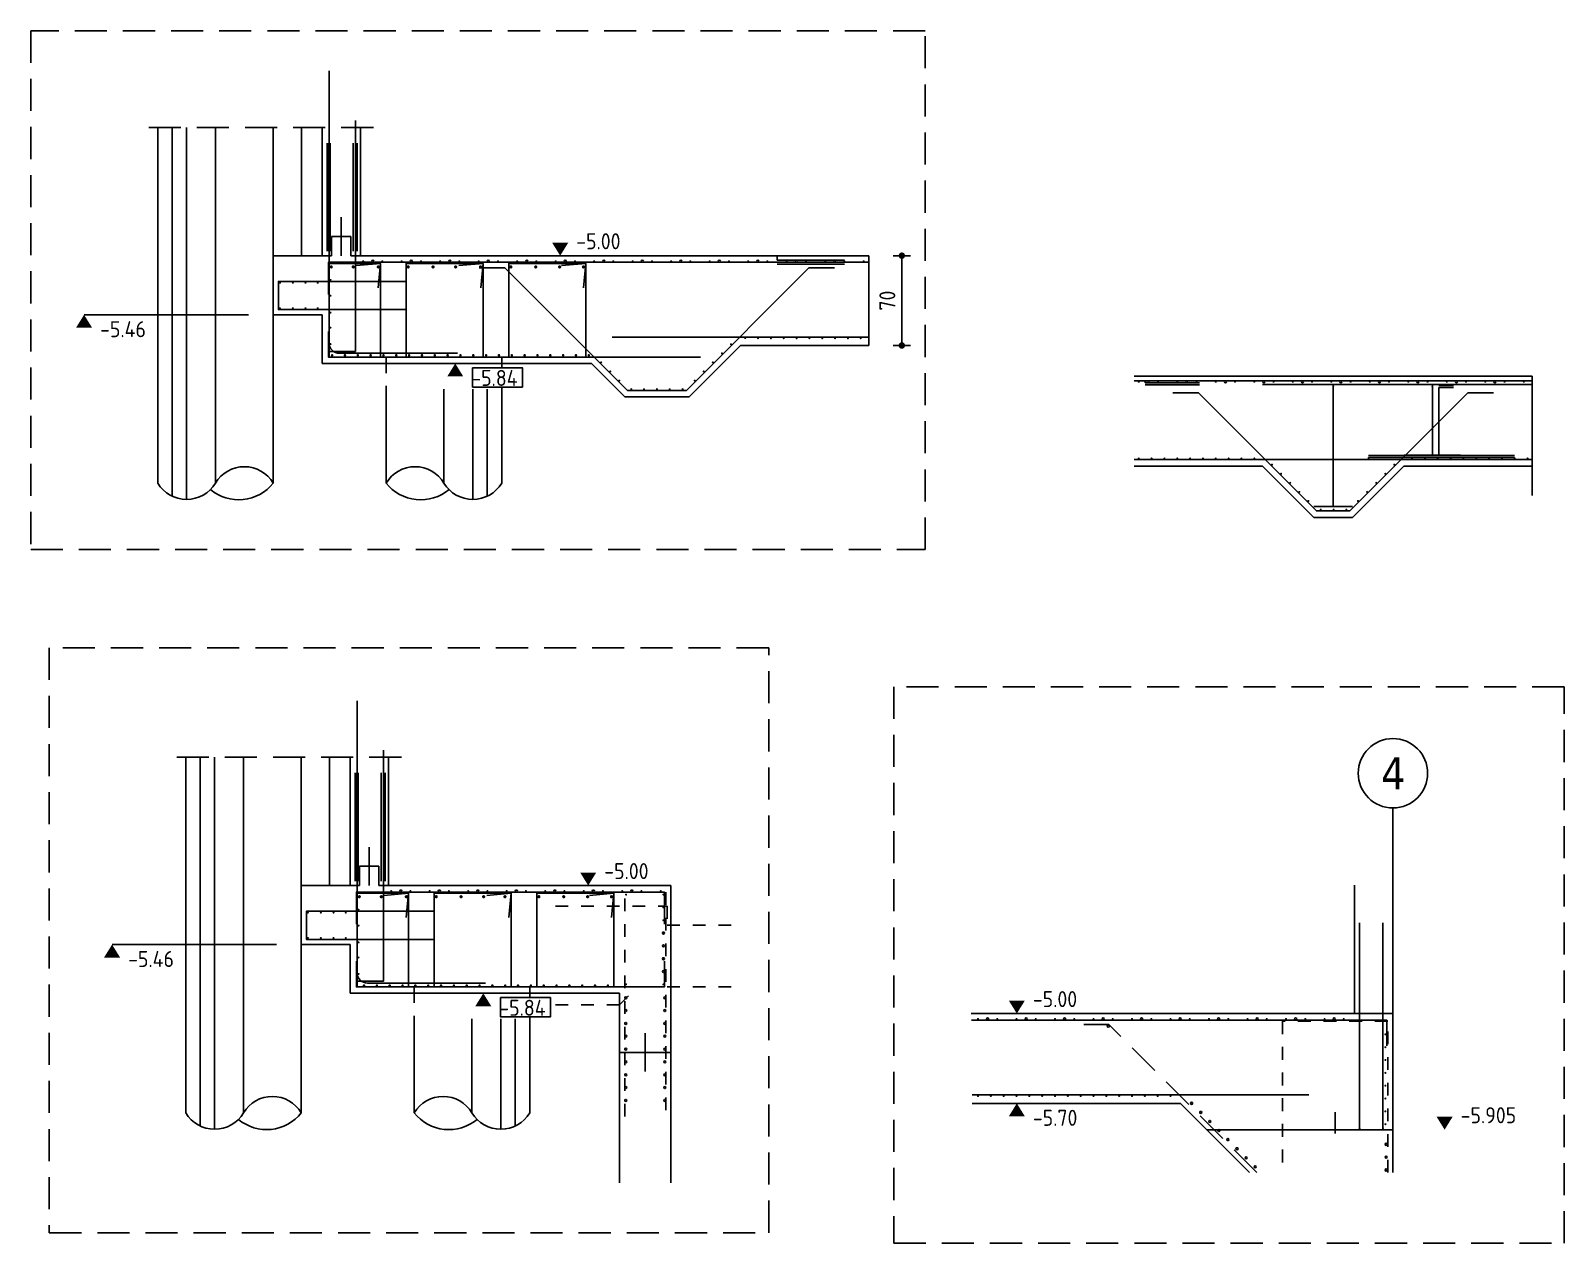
# Model space of a CAD drawing. Extents: x -101 to 101, y -52 to 90.
# Drawn here: x 37.75 to 49.7, y -10.76 to -1.31 of the extents above; entities that cross this region are included whole.
import ezdxf

# ---------------------------------------------------------------- set-up
doc = ezdxf.new("R2010")
doc.units = 0
doc.header["$LTSCALE"] = 0.5
for name, pattern in [('AUSGEZOGEN', [1000.01, 1000, 0.01]), ('DASHED', [0.75, 0.5, -0.25]), ('DOT', [0.175, 0.05, -0.125]), ('HIDDEN', [0.375, 0.25, -0.125]), ('HIDDEN2', [0.187, 0.125, -0.062]), ('STRICHLINIE', [0.75, 0.5, -0.25]), ('VERDECKTX2', [0.75, 0.5, -0.25])]:
    doc.linetypes.add(name, pattern=pattern)
for name, color, linetype in [('ACHSEN', 7, 'Continuous'), ('AFB', 7, 'Continuous'), ('AFU', 7, 'Continuous'), ('BETON', 7, 'Continuous'), ('DETAIL', 7, 'Continuous'), ('DRUEBER', 7, 'Continuous'), ('HILFE', 7, 'Continuous'), ('koten', 7, 'Continuous'), ('MASSE', 7, 'Continuous'), ('RND', 7, 'Continuous'), ('SFP_Achsen', 7, 'Continuous'), ('SFP_Hilfe', 7, 'Continuous'), ('Verbau', 7, 'Continuous')]:
    doc.layers.add(name, color=color, linetype=linetype)
doc.layers.add('NOPLOT', color=7, linetype='Continuous', plot=False)
doc.styles.add('helv', font='tahoma.ttf')
doc.styles.add('txt', font='isocp.shx')
doc.linetypes.add('AFU_50K', pattern='A,0.15,["/",Standard,S=0.2,R=0,X=-0.01,Y=-0.1],0.07,["/",Standard,S=0.2,R=0,X=-0.01,Y=-0.1],0.15', length=0.37)
doc.linetypes.add('AFU_50M', pattern='A,0.45,["/",Standard,S=0.2,R=0,X=-0.01,Y=-0.1],0.07,["/",Standard,S=0.2,R=0,X=-0.01,Y=-0.1],0.45', length=0.97)
doc.dimstyles.new('DOT_I', dxfattribs={"dimscale": 0.5, "dimtxt": 0.25, "dimasz": 0.25, "dimexe": 0.1, "dimexo": 0.3, "dimgap": 0.1, "dimtad": 1, "dimdec": 3, "dimzin": 3, "dimtxsty": 'txt', "dimblk": 'DOT', "dimblk1": 'DOT', "dimblk2": 'DOT', "dimsah": 1, "dimcen": 0.1, "dimse1": 1, "dimse2": 1, "dimazin": 0, "dimtfac": 1, "dimtdec": 4, "dimtix": 1, "dimtmove": 2, "dimatfit": 3, "dimfxl": 0, "dimtvp": 1, "dimtolj": 1, "dimtzin": 0, "dimarcsym": 0})

# ---------------------------------------------------------------- blocks, each defined once
blk = doc.blocks.new('okrd_u')
at = {"layer": 'koten', "color": 7, "linetype": 'Continuous'}
blk.add_solid([(-0.125, -0.202), (0.125, -0.202), (0, 0)], dxfattribs=at)
at = {"layer": 'koten', "style": 'txt'}
blk.add_attdef('OKRD', (0.25, -0.35), '', height=0.25, dxfattribs=at)
blk = doc.blocks.new('okrd_o')
at = {"layer": 'koten', "color": 7, "linetype": 'Continuous'}
blk.add_solid([(-0.125, 0.202), (0.125, 0.202), (0, 0)], dxfattribs=at)
at = {"layer": 'koten', "style": 'txt'}
blk.add_attdef('OKRD', (0.25, 0.1), '', height=0.25, dxfattribs=at)
blk = doc.blocks.new('DOT')
at = {"layer": 'MASSE', "color": 7, "linetype": 'Continuous'}
for p, q in [((0, 0), (-1, 0)), ((0, 0.54), (0, -0.54))]:
    blk.add_line(p, q, dxfattribs=at)
at = {"layer": 'MASSE', "color": 7, "linetype": 'Continuous', "const_width": 0.2}
blk.add_lwpolyline([(-0.1, 0, 1), (0.1, 0, 1)], format="xyb", close=True, dxfattribs=at)
blk = doc.blocks.new('*D109')
at = {"layer": 'Defpoints', "color": 0, "linetype": 'AUSGEZOGEN', "transparency": 16777216}
for p in [(44.535, -3.067), (44.535, -3.067), (44.535, -3.767)]:
    blk.add_point(p, dxfattribs=at)
at = {"layer": 'MASSE', "color": 0, "linetype": 'AUSGEZOGEN', "lineweight": -2, "transparency": 16777216}
blk.add_line((44.535, -3.642), (44.535, -3.192), dxfattribs=at)
at = {"layer": 'MASSE', "color": 0, "linetype": 'AUSGEZOGEN', "lineweight": -2, "transparency": 16777216, "xscale": 0.125, "yscale": 0.125, "zscale": 0.125}
for p, rotation in [((44.535, -3.067), 90), ((44.535, -3.767), 270)]:
    blk.add_blockref('DOT', p, dxfattribs=dict(at, rotation=rotation))
at = {"layer": 'MASSE', "color": 0, "linetype": 'AUSGEZOGEN', "transparency": 16777216, "insert": (44.422, -3.417), "char_height": 0.125, "attachment_point": 5, "rotation": 90, "style": 'txt'}
blk.add_mtext('\\A1;70', dxfattribs=at)

msp = doc.modelspace()

# ---------------------------------------------------------------- hatches: boundary and pattern name
at = {"layer": 'RND', "linetype": 'AUSGEZOGEN'}
h = msp.add_hatch(color=7, dxfattribs=at)
h.paths.add_polyline_path([(42.6772, -8.337, 0.4142136), (42.6692, -8.345), (42.6772, -8.345)])
h.paths.add_polyline_path([(42.6852, -8.345), (42.6772, -8.345), (42.6772, -8.353, 0.4142136)])
h = msp.add_hatch(color=7, dxfattribs=at)
h.paths.add_polyline_path([(42.6772, -8.437, 0.4142136), (42.6692, -8.445), (42.6772, -8.445)])
h.paths.add_polyline_path([(42.6852, -8.445), (42.6772, -8.445), (42.6772, -8.453, 0.4142136)])
h = msp.add_hatch(color=7, dxfattribs=at)
h.paths.add_polyline_path([(42.6772, -8.537, 0.4142136), (42.6692, -8.545), (42.6772, -8.545)])
h.paths.add_polyline_path([(42.6852, -8.545), (42.6772, -8.545), (42.6772, -8.553, 0.4142136)])
h = msp.add_hatch(color=7, dxfattribs=at)
h.paths.add_polyline_path([(42.6772, -8.637, 0.4142136), (42.6692, -8.645), (42.6772, -8.645)])
h.paths.add_polyline_path([(42.6852, -8.645), (42.6772, -8.645), (42.6772, -8.653, 0.4142136)])

# ---------------------------------------------------------------- linework, layer by layer
at = {"layer": 'ACHSEN', "color": 140, "linetype": 'AUSGEZOGEN'}
msp.add_line((48.3611, -7.3701), (48.3611, -10.2111), dxfattribs=at)
at = {"layer": 'AFB', "color": 1, "linetype": 'AUSGEZOGEN'}
for p, q in [((42.5355, -9.1246), (42.5355, -9.4246)), ((47.9111, -9.7401), (47.9111, -9.9071))]:
    msp.add_line(p, q, dxfattribs=at)
at = {"layer": 'AFU', "color": 1, "linetype": 'AUSGEZOGEN'}
for p, q in [((40.1672, -2.7673), (40.1672, -3.0673)), ((40.3855, -7.6746), (40.3855, -7.9746))]:
    msp.add_line(p, q, dxfattribs=at)
at = {"layer": 'AFU', "color": 8, "linetype": 'AUSGEZOGEN'}
for p, q in [((40.2422, -2.9173), (40.0922, -2.9173)), ((40.0922, -2.9173), (40.0922, -3.0673)), ((40.2422, -3.0673), (40.2422, -2.9173)), ((40.0172, -3.0673), (40.0922, -3.0673)), ((40.3172, -3.0673), (40.2422, -3.0673)), ((40.4605, -7.8246), (40.3105, -7.8246)), ((40.3105, -7.8246), (40.3105, -7.9746)), ((40.4605, -7.9746), (40.4605, -7.8246)), ((40.2355, -7.9746), (40.3105, -7.9746)), ((40.5355, -7.9746), (40.4605, -7.9746))]:
    msp.add_line(p, q, dxfattribs=at)
at = {"layer": 'AFU', "color": 8, "linetype": 'AFU_50K'}
msp.add_line((48.0611, -8.9721), (48.3611, -8.9721), dxfattribs=at)
at = {"layer": 'AFU', "color": 8, "linetype": 'AFU_50M'}
for p, q in [((42.3355, -9.2746), (42.7355, -9.2746)), ((48.3611, -9.8771), (46.9111, -9.8771))]:
    msp.add_line(p, q, dxfattribs=at)
at = {"layer": 'BETON', "color": 6, "linetype": 'AUSGEZOGEN'}
for p, q in [((40.0172, -2.0673), (40.0172, -3.0673)), ((40.3172, -2.0673), (40.3172, -3.0673)), ((40.0172, -3.0673), (39.6372, -3.0673)), ((39.6372, -3.5273), (39.6372, -3.0673)), ((44.2772, -3.0673), (40.3172, -3.0673)), ((39.6372, -3.5273), (40.0172, -3.5273)), ((40.0172, -3.9073), (40.0172, -3.5273)), ((42.8772, -4.1673), (43.2772, -3.7673)), ((44.2772, -3.7673), (43.2772, -3.7673)), ((42.1172, -3.9073), (40.0172, -3.9073)), ((42.3772, -4.1673), (42.1172, -3.9073)), ((46.346, -4.006), (49.446, -4.006)), ((42.8772, -4.1673), (42.3772, -4.1673)), ((46.346, -4.706), (47.346, -4.706)), ((47.746, -5.106), (47.346, -4.706)), ((48.046, -5.106), (48.446, -4.706)), ((48.446, -4.706), (49.446, -4.706)), ((48.046, -5.106), (47.746, -5.106)), ((40.2355, -6.9746), (40.2355, -7.9746)), ((40.5355, -6.9746), (40.5355, -7.9746)), ((40.2355, -7.9746), (39.8555, -7.9746)), ((39.8555, -8.4346), (39.8555, -7.9746)), ((42.7355, -7.9746), (40.5355, -7.9746)), ((42.7355, -7.9746), (42.7355, -10.2913)), ((48.0611, -7.9721), (48.0611, -8.9721)), ((48.3611, -7.9721), (48.3611, -10.2111)), ((39.8555, -8.4346), (40.2355, -8.4346)), ((40.2355, -8.8146), (40.2355, -8.4346)), ((42.3355, -8.8146), (40.2355, -8.8146)), ((42.3355, -8.8146), (42.3355, -10.2913)), ((48.0611, -8.9721), (45.0761, -8.9721)), ((46.7061, -9.6721), (45.0828, -9.6721)), ((47.2451, -10.2111), (46.7061, -9.6721))]:
    msp.add_line(p, q, dxfattribs=at)
at = {"layer": 'DETAIL', "color": 102, "linetype": 'STRICHLINIE'}
for points in [[(37.7471, -1.3138), (37.7471, -5.3571), (44.7162, -5.3571), (44.7162, -1.3138)], [(37.8919, -6.122), (37.8919, -10.6797), (43.4977, -10.6797), (43.4977, -6.122)], [(44.4717, -6.4256), (44.4717, -10.7626), (49.6969, -10.7626), (49.6969, -6.4256)]]:
    msp.add_lwpolyline(points, close=True, dxfattribs=at)
at = {"layer": 'DRUEBER', "color": 102, "linetype": 'DOT'}
for p, q in [((41.8355, -8.1346), (42.7055, -8.1346)), ((42.7055, -8.1346), (42.7055, -8.2846)), ((43.2055, -8.2846), (42.7055, -8.2846)), ((42.3355, -8.9046), (42.4755, -8.7646)), ((43.2055, -8.7646), (42.4755, -8.7646)), ((41.8355, -8.9046), (42.3355, -8.9046))]:
    msp.add_line(p, q, dxfattribs=at)
at = {"layer": 'HILFE', "color": 102, "linetype": 'AUSGEZOGEN'}
for p, q in [((39.8572, -2.0673), (39.8572, -3.0673)), ((38.1631, -3.5273), (39.4435, -3.5273)), ((40.0755, -6.9746), (40.0755, -7.9746)), ((38.3814, -8.4346), (39.6618, -8.4346))]:
    msp.add_line(p, q, dxfattribs=at)
at = {"layer": 'NOPLOT', "color": 191, "linetype": 'AUSGEZOGEN'}
for p, q in [((40.0572, -2.1899), (40.0572, -3.0321)), ((40.0692, -2.1899), (40.0692, -3.0321)), ((40.0812, -2.1899), (40.0812, -3.0321)), ((40.2602, -2.1899), (40.2602, -3.0321)), ((40.2802, -2.1899), (40.2802, -3.0321)), ((40.2922, -2.1899), (40.2922, -3.0321)), ((43.5642, -3.0673), (43.5642, -3.1023)), ((43.5642, -3.1023), (44.0877, -3.1023)), ((44.2772, -3.7673), (44.2772, -3.0673)), ((43.5642, -3.1183), (44.0877, -3.1183)), ((43.5642, -3.1343), (44.0877, -3.1343)), ((46.4319, -4.041), (46.4319, -4.057)), ((46.4319, -4.057), (46.8543, -4.057)), ((49.446, -4.006), (49.446, -4.9362)), ((46.4319, -4.073), (46.8543, -4.073)), ((48.7187, -4.078), (48.8338, -4.078)), ((48.7187, -4.624), (48.7187, -4.094)), ((48.7187, -4.094), (48.8338, -4.094)), ((48.1712, -4.624), (49.3094, -4.624)), ((48.1712, -4.656), (48.1712, -4.64)), ((48.1712, -4.64), (49.3094, -4.64)), ((40.2755, -7.0972), (40.2755, -7.9394)), ((40.2875, -7.0972), (40.2875, -7.9394)), ((40.2995, -7.0972), (40.2995, -7.9394)), ((40.4785, -7.0972), (40.4785, -7.9394)), ((40.4985, -7.0972), (40.4985, -7.9394)), ((40.5105, -7.0972), (40.5105, -7.9394))]:
    msp.add_line(p, q, dxfattribs=at)
for points in [[(41.1897, -3.9405), (41.5784, -3.9405), (41.5784, -4.0907), (41.1897, -4.0907)], [(41.408, -8.8478), (41.7967, -8.8478), (41.7967, -8.998), (41.408, -8.998)]]:
    msp.add_lwpolyline(points, close=True, dxfattribs=at)
at = {"layer": 'RND', "color": 7, "linetype": 'AUSGEZOGEN'}
for p, q in [((42.6692, -8.345), (42.6852, -8.345)), ((42.6772, -8.337), (42.6772, -8.353))]:
    msp.add_line(p, q, dxfattribs=at)
at = {"layer": 'RND', "color": 1, "linetype": 'AUSGEZOGEN'}
for points in [[(40.0722, -1.6274), (40.0722, -3.7474, 0.4142136), (40.1522, -3.8274), (41.0722, -3.8274)], [(40.2905, -6.5347), (40.2905, -8.6547, 0.4142136), (40.3705, -8.7347), (41.2905, -8.7347)]]:
    msp.add_lwpolyline(points, format="xyb", dxfattribs=at)
for points in [[(40.2772, -2.0127), (40.2772, -3.8127), (40.0772, -3.8127)], [(40.0672, -3.3683), (40.0672, -3.1183), (44.2772, -3.1183)], [(40.2829, -3.1439), (40.4722, -3.1273), (40.4722, -3.8573), (40.0722, -3.8573), (40.0722, -3.1273), (40.4722, -3.1273), (40.4556, -3.3166)], [(41.0829, -3.1439), (41.2722, -3.1273), (41.2722, -3.8573), (40.6722, -3.8573), (40.6722, -3.1273), (41.2722, -3.1273), (41.2556, -3.3166)], [(44.011, -3.1628), (43.811, -3.1628), (42.8564, -4.1173), (42.3964, -4.1173), (41.4418, -3.1628), (41.2418, -3.1628)], [(41.8829, -3.1439), (42.0722, -3.1273), (42.0722, -3.8573), (41.4722, -3.8573), (41.4722, -3.1273), (42.0722, -3.1273), (42.0556, -3.3166)], [(40.6772, -3.4873), (39.6772, -3.4873), (39.6772, -3.2673), (40.6772, -3.2673)], [(40.0672, -3.6573), (40.0672, -3.8573), (42.9672, -3.8573)], [(44.2772, -3.7013), (42.2772, -3.7013)], [(46.346, -4.041), (49.446, -4.041)], [(46.6461, -4.1368), (46.8461, -4.1368), (47.7653, -5.056), (48.0253, -5.056), (48.9445, -4.1368), (49.1445, -4.1368)], [(47.346, -4.0702), (49.446, -4.0702)], [(47.896, -4.0789), (47.896, -5.0223)], [(48.6692, -4.0773), (48.6692, -4.6223)], [(46.346, -4.656), (49.446, -4.656)], [(48.8892, -4.6223), (48.4492, -4.6223)], [(48.046, -5.0223), (47.746, -5.0223)], [(40.4955, -6.92), (40.4955, -8.72), (40.2955, -8.72)], [(40.2855, -8.2756), (40.2855, -8.0256), (42.6855, -8.0256), (42.6855, -8.2756)], [(40.5012, -8.0512), (40.6905, -8.0346), (40.6905, -8.7646), (40.2905, -8.7646), (40.2905, -8.0346), (40.6905, -8.0346), (40.6739, -8.2239)], [(41.3012, -8.0512), (41.4905, -8.0346), (41.4905, -8.7646), (40.8905, -8.7646), (40.8905, -8.0346), (41.4905, -8.0346), (41.4739, -8.2239)], [(42.1012, -8.0512), (42.2905, -8.0346), (42.2905, -8.7646), (41.6905, -8.7646), (41.6905, -8.0346), (42.2905, -8.0346), (42.2739, -8.2239)], [(40.8955, -8.3946), (39.8955, -8.3946), (39.8955, -8.1746), (40.8955, -8.1746)], [(48.1011, -8.2659), (48.1011, -9.8659)], [(48.2838, -8.2659), (48.2838, -9.8659)], [(40.2855, -8.5646), (40.2855, -8.7646), (42.6855, -8.7646), (42.6855, -8.5646)], [(48.3139, -9.2231), (48.3139, -9.0231), (45.0778, -9.0231)], [(45.0828, -9.6061), (47.7061, -9.6061)]]:
    msp.add_lwpolyline(points, dxfattribs=at)
at = {"layer": 'RND', "color": 7, "linetype": 'AUSGEZOGEN'}
for points, const_width in [([(40.3338, -3.1103, 1), (40.3418, -3.1103, 1)], 0.008), ([(40.4838, -3.1103, 1), (40.4918, -3.1103, 1)], 0.008), ([(40.6338, -3.1103, 1), (40.6418, -3.1103, 1)], 0.008), ([(40.7838, -3.1103, 1), (40.7918, -3.1103, 1)], 0.008), ([(40.9338, -3.1103, 1), (40.9418, -3.1103, 1)], 0.008), ([(41.0838, -3.1103, 1), (41.0918, -3.1103, 1)], 0.008), ([(41.2338, -3.1103, 1), (41.2418, -3.1103, 1)], 0.008), ([(41.3838, -3.1103, 1), (41.3918, -3.1103, 1)], 0.008), ([(41.5338, -3.1103, 1), (41.5418, -3.1103, 1)], 0.008), ([(41.6838, -3.1103, 1), (41.6918, -3.1103, 1)], 0.008), ([(41.8338, -3.1103, 1), (41.8418, -3.1103, 1)], 0.008), ([(41.9838, -3.1103, 1), (41.9918, -3.1103, 1)], 0.008), ([(42.1338, -3.1103, 1), (42.1418, -3.1103, 1)], 0.008), ([(42.2838, -3.1103, 1), (42.2918, -3.1103, 1)], 0.008), ([(42.4338, -3.1103, 1), (42.4418, -3.1103, 1)], 0.008), ([(42.5838, -3.1103, 1), (42.5918, -3.1103, 1)], 0.008), ([(42.7338, -3.1103, 1), (42.7418, -3.1103, 1)], 0.008), ([(42.8838, -3.1103, 1), (42.8918, -3.1103, 1)], 0.008), ([(43.0338, -3.1103, 1), (43.0418, -3.1103, 1)], 0.008), ([(43.1838, -3.1103, 1), (43.1918, -3.1103, 1)], 0.008), ([(43.3338, -3.1103, 1), (43.3418, -3.1103, 1)], 0.008), ([(43.4838, -3.1103, 1), (43.4918, -3.1103, 1)], 0.008), ([(43.6338, -3.1103, 1), (43.6418, -3.1103, 1)], 0.008), ([(43.7838, -3.1103, 1), (43.7918, -3.1103, 1)], 0.008), ([(43.9338, -3.1103, 1), (43.9418, -3.1103, 1)], 0.008), ([(44.0838, -3.1103, 1), (44.0918, -3.1103, 1)], 0.008), ([(44.2338, -3.1103, 1), (44.2418, -3.1103, 1)], 0.008), ([(40.0827, -3.1547, 1), (40.0952, -3.1547, 1)], 0.0125), ([(40.254, -3.1547, 1), (40.2665, -3.1547, 1)], 0.0125), ([(40.4494, -3.1547, 1), (40.4619, -3.1547, 1)], 0.0125), ([(40.6822, -3.1547, 1), (40.6947, -3.1547, 1)], 0.0125), ([(40.876, -3.1547, 1), (40.8885, -3.1547, 1)], 0.0125), ([(41.0521, -3.1547, 1), (41.0646, -3.1547, 1)], 0.0125), ([(41.2455, -3.1547, 1), (41.258, -3.1547, 1)], 0.0125), ([(41.4822, -3.1547, 1), (41.4947, -3.1547, 1)], 0.0125), ([(41.676, -3.1547, 1), (41.6885, -3.1547, 1)], 0.0125), ([(41.8623, -3.1547, 1), (41.8748, -3.1547, 1)], 0.0125), ([(42.0478, -3.1547, 1), (42.0603, -3.1547, 1)], 0.0125), ([(39.6928, -3.2784, 1), (39.6848, -3.2784, 1)], 0.008), ([(39.7937, -3.2784, 1), (39.7857, -3.2784, 1)], 0.008), ([(39.8924, -3.2784, 1), (39.8844, -3.2784, 1)], 0.008), ([(39.988, -3.2784, 1), (39.98, -3.2784, 1)], 0.008), ([(40.0832, -3.252, 1), (40.0832, -3.26, 1)], 0.008), ([(40.0832, -3.3753, 1), (40.0832, -3.3833, 1)], 0.008), ([(39.6928, -3.4763, -1), (39.6848, -3.4763, -1)], 0.008), ([(39.7937, -3.4763, -1), (39.7857, -3.4763, -1)], 0.008), ([(39.8924, -3.4763, -1), (39.8844, -3.4763, -1)], 0.008), ([(39.988, -3.4763, -1), (39.98, -3.4763, -1)], 0.008), ([(40.0832, -3.5065, 1), (40.0832, -3.5145, 1)], 0.008), ([(40.0832, -3.6243, 1), (40.0832, -3.6323, 1)], 0.008), ([(43.3105, -3.7093, 1), (43.3185, -3.7093, 1)], 0.008), ([(43.4105, -3.7101, 1), (43.4185, -3.7101, 1)], 0.008), ([(43.5105, -3.7101, 1), (43.5185, -3.7101, 1)], 0.008), ([(43.6105, -3.7101, 1), (43.6185, -3.7101, 1)], 0.008), ([(43.7105, -3.7101, 1), (43.7185, -3.7101, 1)], 0.008), ([(43.8105, -3.7101, 1), (43.8185, -3.7101, 1)], 0.008), ([(43.9105, -3.7101, 1), (43.9185, -3.7101, 1)], 0.008), ([(44.0105, -3.7101, 1), (44.0185, -3.7101, 1)], 0.008), ([(44.1105, -3.7101, 1), (44.1185, -3.7101, 1)], 0.008), ([(44.2105, -3.7101, 1), (44.2185, -3.7101, 1)], 0.008), ([(40.0832, -3.752, 1), (40.0832, -3.76, 1)], 0.008), ([(43.137, -3.8277, -1), (43.129, -3.8277, -1)], 0.008), ([(43.2077, -3.757, -1), (43.1997, -3.757, -1)], 0.008), ([(40.0908, -3.8433, 1), (40.1008, -3.8433, 1)], 0.01), ([(40.1908, -3.8433, 1), (40.2008, -3.8433, 1)], 0.01), ([(40.2908, -3.8433, 1), (40.3008, -3.8433, 1)], 0.01), ([(40.3908, -3.8433, 1), (40.4008, -3.8433, 1)], 0.01), ([(40.4908, -3.8433, 1), (40.5008, -3.8433, 1)], 0.01), ([(40.5908, -3.8433, 1), (40.6008, -3.8433, 1)], 0.01), ([(40.6908, -3.8433, 1), (40.7008, -3.8433, 1)], 0.01), ([(40.7908, -3.8433, 1), (40.8008, -3.8433, 1)], 0.01), ([(40.8908, -3.8433, 1), (40.9008, -3.8433, 1)], 0.01), ([(40.9908, -3.8433, 1), (41.0008, -3.8433, 1)], 0.01), ([(41.0908, -3.8433, 1), (41.1008, -3.8433, 1)], 0.01), ([(41.1908, -3.8433, 1), (41.2008, -3.8433, 1)], 0.01), ([(41.2908, -3.8433, 1), (41.3008, -3.8433, 1)], 0.01), ([(41.3908, -3.8433, 1), (41.4008, -3.8433, 1)], 0.01), ([(41.4908, -3.8433, 1), (41.5008, -3.8433, 1)], 0.01), ([(41.5908, -3.8433, 1), (41.6008, -3.8433, 1)], 0.01), ([(41.6908, -3.8433, 1), (41.7008, -3.8433, 1)], 0.01), ([(41.7908, -3.8433, 1), (41.8008, -3.8433, 1)], 0.01), ([(41.8908, -3.8433, 1), (41.9008, -3.8433, 1)], 0.01), ([(41.9908, -3.8433, 1), (42.0008, -3.8433, 1)], 0.01), ([(42.0908, -3.8433, 1), (42.1008, -3.8433, 1)], 0.01), ([(42.1881, -3.8984, 1), (42.1961, -3.8984, 1)], 0.008), ([(43.0663, -3.8984, -1), (43.0583, -3.8984, -1)], 0.008), ([(42.2588, -3.9692, 1), (42.2668, -3.9692, 1)], 0.008), ([(42.3295, -4.0399, 1), (42.3375, -4.0399, 1)], 0.008), ([(42.9248, -4.0399, -1), (42.9168, -4.0399, -1)], 0.008), ([(42.9955, -3.9692, -1), (42.9875, -3.9692, -1)], 0.008), ([(46.3772, -4.0497, 1), (46.3852, -4.0497, 1)], 0.008), ([(46.5272, -4.0497, 1), (46.5352, -4.0497, 1)], 0.008), ([(46.6772, -4.0497, 1), (46.6852, -4.0497, 1)], 0.008), ([(46.8272, -4.0497, 1), (46.8352, -4.0497, 1)], 0.008), ([(46.9772, -4.0497, 1), (46.9852, -4.0497, 1)], 0.008), ([(47.1272, -4.0497, 1), (47.1352, -4.0497, 1)], 0.008), ([(47.2772, -4.0497, 1), (47.2852, -4.0497, 1)], 0.008), ([(47.4272, -4.0497, 1), (47.4352, -4.0497, 1)], 0.008), ([(47.5772, -4.0497, 1), (47.5852, -4.0497, 1)], 0.008), ([(47.7272, -4.0497, 1), (47.7352, -4.0497, 1)], 0.008), ([(47.8772, -4.0497, 1), (47.8852, -4.0497, 1)], 0.008), ([(48.0272, -4.0497, 1), (48.0352, -4.0497, 1)], 0.008), ([(48.1772, -4.0497, 1), (48.1852, -4.0497, 1)], 0.008), ([(48.3272, -4.0497, 1), (48.3352, -4.0497, 1)], 0.008), ([(48.4772, -4.0497, 1), (48.4852, -4.0497, 1)], 0.008), ([(48.6272, -4.0497, 1), (48.6352, -4.0497, 1)], 0.008), ([(48.7772, -4.0497, 1), (48.7852, -4.0497, 1)], 0.008), ([(48.9272, -4.0497, 1), (48.9352, -4.0497, 1)], 0.008), ([(49.0772, -4.0497, 1), (49.0852, -4.0497, 1)], 0.008), ([(49.2272, -4.0497, 1), (49.2352, -4.0497, 1)], 0.008), ([(49.3772, -4.0497, 1), (49.3852, -4.0497, 1)], 0.008), ([(42.4224, -4.1073, 1), (42.4304, -4.1073, 1)], 0.008), ([(42.5224, -4.1073, 1), (42.5304, -4.1073, 1)], 0.008), ([(42.6224, -4.1073, 1), (42.6304, -4.1073, 1)], 0.008), ([(42.7224, -4.1073, 1), (42.7304, -4.1073, 1)], 0.008), ([(42.8224, -4.1073, 1), (42.8304, -4.1073, 1)], 0.008), ([(47.892, -4.0869, 1), (47.9, -4.0869, 1)], 0.008), ([(48.6652, -4.0853, 1), (48.6732, -4.0853, 1)], 0.008), ([(46.3772, -4.6473, -1), (46.3852, -4.6473, -1)], 0.008), ([(46.4772, -4.6473, -1), (46.4852, -4.6473, -1)], 0.008), ([(46.5772, -4.6473, -1), (46.5852, -4.6473, -1)], 0.008), ([(46.6772, -4.6473, -1), (46.6852, -4.6473, -1)], 0.008), ([(46.7772, -4.6473, -1), (46.7852, -4.6473, -1)], 0.008), ([(46.8772, -4.6473, -1), (46.8852, -4.6473, -1)], 0.008), ([(46.9772, -4.6473, -1), (46.9852, -4.6473, -1)], 0.008), ([(47.0772, -4.6473, -1), (47.0852, -4.6473, -1)], 0.008), ([(47.1772, -4.6473, -1), (47.1852, -4.6473, -1)], 0.008), ([(47.2772, -4.6473, -1), (47.2852, -4.6473, -1)], 0.008), ([(48.5149, -4.6473, 1), (48.5069, -4.6473, 1)], 0.008), ([(48.6149, -4.6473, 1), (48.6069, -4.6473, 1)], 0.008), ([(48.7149, -4.6473, 1), (48.7069, -4.6473, 1)], 0.008), ([(48.8149, -4.6473, 1), (48.8069, -4.6473, 1)], 0.008), ([(48.9149, -4.6473, 1), (48.9069, -4.6473, 1)], 0.008), ([(49.0149, -4.6473, 1), (49.0069, -4.6473, 1)], 0.008), ([(49.1149, -4.6473, 1), (49.1069, -4.6473, 1)], 0.008), ([(49.2149, -4.6473, 1), (49.2069, -4.6473, 1)], 0.008), ([(49.3149, -4.6473, 1), (49.3069, -4.6473, 1)], 0.008), ([(49.4149, -4.6473, 1), (49.4069, -4.6473, 1)], 0.008), ([(47.4155, -4.6957, 1), (47.4235, -4.6957, 1)], 0.008), ([(47.4862, -4.7664, 1), (47.4942, -4.7664, 1)], 0.008), ([(48.3058, -4.7664, -1), (48.2978, -4.7664, -1)], 0.008), ([(48.3765, -4.6957, -1), (48.3685, -4.6957, -1)], 0.008), ([(47.5569, -4.8371, 1), (47.5649, -4.8371, 1)], 0.008), ([(48.2351, -4.8371, -1), (48.2271, -4.8371, -1)], 0.008), ([(47.6276, -4.9078, 1), (47.6356, -4.9078, 1)], 0.008), ([(47.6983, -4.9785, 1), (47.7063, -4.9785, 1)], 0.008), ([(48.0937, -4.9785, -1), (48.0857, -4.9785, -1)], 0.008), ([(48.1644, -4.9078, -1), (48.1564, -4.9078, -1)], 0.008), ([(47.7949, -5.046, 1), (47.8029, -5.046, 1)], 0.008), ([(47.8949, -5.046, 1), (47.9029, -5.046, 1)], 0.008), ([(47.9949, -5.046, 1), (48.0029, -5.046, 1)], 0.008), ([(40.3011, -8.0619, 1), (40.3136, -8.0619, 1)], 0.0125), ([(40.4724, -8.0619, 1), (40.4849, -8.0619, 1)], 0.0125), ([(40.5522, -8.0176, 1), (40.5602, -8.0176, 1)], 0.008), ([(40.6677, -8.0619, 1), (40.6802, -8.0619, 1)], 0.0125), ([(40.7022, -8.0176, 1), (40.7102, -8.0176, 1)], 0.008), ([(40.8522, -8.0176, 1), (40.8602, -8.0176, 1)], 0.008), ([(40.9006, -8.0619, 1), (40.9131, -8.0619, 1)], 0.0125), ([(41.0022, -8.0176, 1), (41.0102, -8.0176, 1)], 0.008), ([(41.0943, -8.0619, 1), (41.1068, -8.0619, 1)], 0.0125), ([(41.1522, -8.0176, 1), (41.1602, -8.0176, 1)], 0.008), ([(41.2704, -8.0619, 1), (41.2829, -8.0619, 1)], 0.0125), ([(41.3022, -8.0176, 1), (41.3102, -8.0176, 1)], 0.008), ([(41.4363, -8.0619, 1), (41.4488, -8.0619, 1)], 0.0125), ([(41.4522, -8.0176, 1), (41.4602, -8.0176, 1)], 0.008), ([(41.6022, -8.0176, 1), (41.6102, -8.0176, 1)], 0.008), ([(41.7006, -8.0619, 1), (41.7131, -8.0619, 1)], 0.0125), ([(41.7522, -8.0176, 1), (41.7602, -8.0176, 1)], 0.008), ([(41.8943, -8.0619, 1), (41.9068, -8.0619, 1)], 0.0125), ([(41.9022, -8.0176, 1), (41.9102, -8.0176, 1)], 0.008), ([(42.0522, -8.0176, 1), (42.0602, -8.0176, 1)], 0.008), ([(42.0806, -8.0619, 1), (42.0931, -8.0619, 1)], 0.0125), ([(42.2022, -8.0176, 1), (42.2102, -8.0176, 1)], 0.008), ([(42.2661, -8.0619, 1), (42.2786, -8.0619, 1)], 0.0125), ([(42.3522, -8.0176, 1), (42.3602, -8.0176, 1)], 0.008), ([(42.3824, -8.0453, 1), (42.3904, -8.0453, 1)], 0.008), ([(42.5022, -8.0176, 1), (42.5102, -8.0176, 1)], 0.008), ([(42.6522, -8.0176, 1), (42.6602, -8.0176, 1)], 0.008), ([(42.6732, -8.045, 1), (42.6812, -8.045, 1)], 0.008), ([(39.9112, -8.1857, 1), (39.9032, -8.1857, 1)], 0.008), ([(40.012, -8.1857, 1), (40.004, -8.1857, 1)], 0.008), ([(40.1107, -8.1857, 1), (40.1027, -8.1857, 1)], 0.008), ([(40.2063, -8.1857, 1), (40.1983, -8.1857, 1)], 0.008), ([(40.3016, -8.1593, 1), (40.3016, -8.1673, 1)], 0.008), ([(42.6732, -8.145, 1), (42.6812, -8.145, 1)], 0.008), ([(42.6732, -8.245, 1), (42.6812, -8.245, 1)], 0.008), ([(40.3016, -8.2826, 1), (40.3016, -8.2906, 1)], 0.008), ([(39.9112, -8.3835, -1), (39.9032, -8.3835, -1)], 0.008), ([(40.012, -8.3835, -1), (40.004, -8.3835, -1)], 0.008), ([(40.1107, -8.3835, -1), (40.1027, -8.3835, -1)], 0.008), ([(40.2063, -8.3835, -1), (40.1983, -8.3835, -1)], 0.008), ([(40.3016, -8.4138, 1), (40.3016, -8.4218, 1)], 0.008), ([(40.3016, -8.5316, 1), (40.3016, -8.5396, 1)], 0.008), ([(40.3016, -8.6593, 1), (40.3016, -8.6673, 1)], 0.008), ([(40.3395, -8.7546, 1), (40.3495, -8.7546, 1)], 0.01), ([(40.4395, -8.7546, 1), (40.4495, -8.7546, 1)], 0.01), ([(40.5395, -8.7546, 1), (40.5495, -8.7546, 1)], 0.01), ([(40.6395, -8.7546, 1), (40.6495, -8.7546, 1)], 0.01), ([(40.7395, -8.7546, 1), (40.7495, -8.7546, 1)], 0.01), ([(40.8395, -8.7546, 1), (40.8495, -8.7546, 1)], 0.01), ([(40.9395, -8.7546, 1), (40.9495, -8.7546, 1)], 0.01), ([(41.0395, -8.7546, 1), (41.0495, -8.7546, 1)], 0.01), ([(41.1395, -8.7546, 1), (41.1495, -8.7546, 1)], 0.01), ([(41.2395, -8.7546, 1), (41.2495, -8.7546, 1)], 0.01), ([(41.3395, -8.7546, 1), (41.3495, -8.7546, 1)], 0.01), ([(41.4395, -8.7546, 1), (41.4495, -8.7546, 1)], 0.01), ([(41.5395, -8.7546, 1), (41.5495, -8.7546, 1)], 0.01), ([(41.6395, -8.7546, 1), (41.6495, -8.7546, 1)], 0.01), ([(41.7395, -8.7546, 1), (41.7495, -8.7546, 1)], 0.01), ([(41.8395, -8.7546, 1), (41.8495, -8.7546, 1)], 0.01), ([(41.9395, -8.7546, 1), (41.9495, -8.7546, 1)], 0.01), ([(42.0395, -8.7546, 1), (42.0495, -8.7546, 1)], 0.01), ([(42.1395, -8.7546, 1), (42.1495, -8.7546, 1)], 0.01), ([(42.2395, -8.7546, 1), (42.2495, -8.7546, 1)], 0.01), ([(42.3824, -8.7442, 1), (42.3904, -8.7442, 1)], 0.008), ([(42.6732, -8.745, 1), (42.6812, -8.745, 1)], 0.008), ([(45.1244, -9.0144, -1), (45.1324, -9.0144, -1)], 0.008), ([(45.2744, -9.0144, -1), (45.2824, -9.0144, -1)], 0.008), ([(45.4244, -9.0144, -1), (45.4324, -9.0144, -1)], 0.008), ([(45.5744, -9.0144, -1), (45.5824, -9.0144, -1)], 0.008), ([(45.7244, -9.0144, -1), (45.7324, -9.0144, -1)], 0.008), ([(45.8744, -9.0144, -1), (45.8824, -9.0144, -1)], 0.008), ([(46.0244, -9.0144, -1), (46.0324, -9.0144, -1)], 0.008), ([(46.1744, -9.0144, -1), (46.1824, -9.0144, -1)], 0.008), ([(46.3244, -9.0144, -1), (46.3324, -9.0144, -1)], 0.008), ([(46.4744, -9.0144, -1), (46.4824, -9.0144, -1)], 0.008), ([(46.6244, -9.0144, -1), (46.6324, -9.0144, -1)], 0.008), ([(46.7744, -9.0144, -1), (46.7824, -9.0144, -1)], 0.008), ([(46.9244, -9.0144, -1), (46.9324, -9.0144, -1)], 0.008), ([(47.0744, -9.0144, -1), (47.0824, -9.0144, -1)], 0.008), ([(47.2244, -9.0144, -1), (47.2324, -9.0144, -1)], 0.008), ([(47.3744, -9.0144, -1), (47.3824, -9.0144, -1)], 0.008), ([(47.5244, -9.0144, -1), (47.5324, -9.0144, -1)], 0.008), ([(47.6744, -9.0144, -1), (47.6824, -9.0144, -1)], 0.008), ([(47.8244, -9.0144, -1), (47.8324, -9.0144, -1)], 0.008), ([(47.9744, -9.0144, -1), (47.9824, -9.0144, -1)], 0.008), ([(48.2988, -9.1342, 1), (48.3068, -9.1342, 1)], 0.008), ([(48.2988, -9.2342, 1), (48.3068, -9.2342, 1)], 0.008), ([(48.2988, -9.3342, 1), (48.3068, -9.3342, 1)], 0.008), ([(48.2988, -9.4342, 1), (48.3068, -9.4342, 1)], 0.008), ([(48.2988, -9.5342, 1), (48.3068, -9.5342, 1)], 0.008), ([(45.1244, -9.6148, 1), (45.1324, -9.6148, 1)], 0.008), ([(45.2244, -9.6148, 1), (45.2324, -9.6148, 1)], 0.008), ([(45.3244, -9.6148, 1), (45.3324, -9.6148, 1)], 0.008), ([(45.4244, -9.6148, 1), (45.4324, -9.6148, 1)], 0.008), ([(45.5244, -9.6148, 1), (45.5324, -9.6148, 1)], 0.008), ([(45.6244, -9.6148, 1), (45.6324, -9.6148, 1)], 0.008), ([(45.7244, -9.6148, 1), (45.7324, -9.6148, 1)], 0.008), ([(45.8244, -9.6148, 1), (45.8324, -9.6148, 1)], 0.008), ([(45.9244, -9.6148, 1), (45.9324, -9.6148, 1)], 0.008), ([(46.0244, -9.6148, 1), (46.0324, -9.6148, 1)], 0.008), ([(46.1244, -9.6148, 1), (46.1324, -9.6148, 1)], 0.008), ([(46.2244, -9.6148, 1), (46.2324, -9.6148, 1)], 0.008), ([(46.3244, -9.6148, 1), (46.3324, -9.6148, 1)], 0.008), ([(46.4244, -9.6148, 1), (46.4324, -9.6148, 1)], 0.008), ([(46.5244, -9.6148, 1), (46.5324, -9.6148, 1)], 0.008), ([(46.6244, -9.6148, 1), (46.6324, -9.6148, 1)], 0.008), ([(48.2988, -9.6342, 1), (48.3068, -9.6342, 1)], 0.008), ([(48.2988, -9.7342, 1), (48.3068, -9.7342, 1)], 0.008), ([(48.0971, -9.8659, 1), (48.1051, -9.8659, 1)], 0.008), ([(48.2798, -9.8659, 1), (48.2878, -9.8659, 1)], 0.008), ([(48.2988, -9.8342, 1), (48.3068, -9.8342, 1)], 0.008)]:
    msp.add_lwpolyline(points, format="xyb", close=True, dxfattribs=dict(at, const_width=const_width))
at = {"layer": 'RND', "color": 1, "linetype": 'HIDDEN2'}
for points in [[(42.3755, -9.7756), (42.3755, -8.0256), (42.6955, -8.0256), (42.6955, -9.7756)], [(48.3211, -10.2111), (48.3211, -9.0321), (47.5011, -9.0321), (47.5011, -10.2111)]]:
    msp.add_lwpolyline(points, dxfattribs=at)
at = {"layer": 'RND', "color": 7, "linetype": 'VERDECKTX2'}
msp.add_lwpolyline([(47.3017, -10.2111), (46.1488, -9.0582), (45.9543, -9.0582)], dxfattribs=at)
at = {"layer": 'RND', "color": 7, "linetype": 'AUSGEZOGEN'}
for centre in [(40.4128, -3.1103), (40.7128, -3.1103), (41.0128, -3.1103), (41.3128, -3.1103), (41.6128, -3.1103), (41.9128, -3.1103), (42.2128, -3.1103), (42.5128, -3.1103), (42.8128, -3.1103), (43.1128, -3.1103), (43.4128, -3.1103), (43.7128, -3.1103), (44.0128, -3.1103), (46.4562, -4.0497), (46.7562, -4.0497), (47.0562, -4.0497), (47.3562, -4.0497), (47.6562, -4.0497), (47.9562, -4.0497), (48.2562, -4.0497), (48.5562, -4.0497), (48.8562, -4.0497), (49.1562, -4.0497), (40.6312, -8.0176), (40.9312, -8.0176), (41.2312, -8.0176), (41.5312, -8.0176), (41.8312, -8.0176), (42.1312, -8.0176), (42.4312, -8.0176), (42.6772, -8.345), (42.6772, -8.445), (42.6772, -8.545), (42.6772, -8.645), (42.3835, -8.8489), (42.6875, -8.8489), (42.3835, -8.9489), (42.6875, -8.9489), (42.3835, -9.0489), (42.6875, -9.0489), (45.2034, -9.0144), (45.5034, -9.0144), (45.8034, -9.0144), (46.1034, -9.0144), (46.1439, -9.071), (46.4034, -9.0144), (46.7034, -9.0144), (47.0034, -9.0144), (47.3034, -9.0144), (47.6034, -9.0144), (47.9034, -9.0144), (42.3835, -9.1489), (42.6875, -9.1489), (42.3835, -9.2489), (42.6875, -9.2489), (42.3835, -9.3489), (42.6875, -9.3489), (42.3835, -9.4489), (42.3835, -9.5489), (42.6875, -9.4489), (42.6875, -9.5489), (42.3835, -9.6489), (42.6875, -9.6489), (46.7929, -9.6716), (46.8636, -9.7423), (46.9343, -9.813), (47.005, -9.8837), (47.0757, -9.9544), (47.1464, -10.0252), (48.3081, -9.9912), (47.2171, -10.0959), (48.3081, -10.0912), (47.2878, -10.1666), (48.3081, -10.1912)]:
    msp.add_circle(centre, 0.008, dxfattribs=at)
at = {"layer": 'SFP_Achsen', "color": 7, "linetype": 'AUSGEZOGEN'}
msp.add_circle((48.3611, -7.0996), 0.2705, dxfattribs=at)
at = {"layer": 'SFP_Hilfe', "color": 102, "linetype": 'DASHED'}
for p, q in [((40.4172, -2.0673), (38.6372, -2.0673)), ((40.6355, -6.9746), (38.8555, -6.9746))]:
    msp.add_line(p, q, dxfattribs=at)
at = {"layer": 'Verbau', "color": 171}
for p, q in [((38.7372, -2.0673), (38.7372, -4.8386)), ((38.8497, -2.0673), (38.8497, -4.9409, -0.0329)), ((38.9622, -2.0673), (38.9622, -4.9663, -0.0411)), ((39.1872, -2.0673), (39.1872, -4.8386)), ((39.6372, -2.0673), (39.6372, -4.8386)), ((40.5172, -4.1073), (40.5172, -4.8386)), ((40.9672, -4.1073), (40.9672, -4.8386)), ((41.1922, -4.1073), (41.1922, -4.9663, -0.0411)), ((41.3047, -4.1073), (41.3047, -4.9409, -0.0329)), ((41.4172, -4.1073), (41.4172, -4.8386)), ((38.9555, -6.9746), (38.9555, -9.7459)), ((39.068, -6.9746), (39.068, -9.8482, -0.0329)), ((39.1805, -6.9746), (39.1805, -9.8736, -0.0411)), ((39.4055, -6.9746), (39.4055, -9.7459)), ((39.8555, -6.9746), (39.8555, -9.7459)), ((40.7355, -9.0146), (40.7355, -9.7459)), ((41.1855, -9.0146), (41.1855, -9.7459)), ((41.4105, -9.0146), (41.4105, -9.8736, -0.0411)), ((41.523, -9.0146), (41.523, -9.8482, -0.0329)), ((41.6355, -9.0146), (41.6355, -9.7459))]:
    msp.add_line(p, q, dxfattribs=at)
at = {"layer": 'Verbau', "color": 171, "linetype": 'HIDDEN'}
for p, q in [((40.5172, -3.8573), (40.5172, -4.1073)), ((40.5172, -3.8573), (41.4172, -3.8573)), ((41.4172, -3.8573), (41.4172, -3.9405)), ((41.4172, -4.0907), (41.4172, -4.1073)), ((40.7355, -8.7646), (40.7355, -9.0146)), ((40.7355, -8.7646), (41.6355, -8.7646)), ((41.6355, -8.7646), (41.6355, -8.8478)), ((41.6355, -8.998), (41.6355, -9.0146))]:
    msp.add_line(p, q, dxfattribs=at)
at = {"layer": 'Verbau', "color": 171}
for centre, radius, start, end in [((39.4122, -4.9731), 0.2621, 30.86482, 149.13518), ((40.7422, -4.9731), 0.2621, 30.86482, 149.13518), ((38.9622, -4.7042), 0.2621, 210.86482, 329.13518), ((39.3675, -4.6255), 0.3437, 230.18929, 321.67563), ((40.7868, -4.6255), 0.3437, 218.32437, 309.81071), ((41.1922, -4.7042), 0.2621, 210.86482, 329.13518), ((39.6305, -9.8804), 0.2621, 30.86482, 149.13518), ((40.9605, -9.8804), 0.2621, 30.86482, 149.13518), ((39.1805, -9.6114), 0.2621, 210.86482, 329.13518), ((39.5859, -9.5328), 0.3437, 230.18929, 321.67563), ((41.0051, -9.5328), 0.3437, 218.32437, 309.81071), ((41.4105, -9.6114), 0.2621, 210.86482, 329.13518)]:
    msp.add_arc(centre, radius, start, end, dxfattribs=at)

# ---------------------------------------------------------------- block references
at = {"layer": 'koten', "color": 7, "linetype": 'DASHED', "xscale": 0.5, "yscale": 0.5, "zscale": 0.5}
for p, values in [((41.873, -3.0673), {'OKRD': '-5.00'}), ((42.0913, -7.9746), {'OKRD': '-5.00'}), ((45.431, -8.9721), {'OKRD': '-5.00'}), ((48.7641, -9.8771), {'OKRD': '-5.905'})]:
    msp.add_blockref('okrd_o', p, dxfattribs=at).add_auto_attribs(values)
at = {"layer": 'koten', "color": 7, "linetype": 'AUSGEZOGEN', "xscale": 0.5, "yscale": 0.5, "zscale": 0.5}
for p, values in [((38.1631, -3.5273), {'OKRD': '-5.46'}), ((41.0554, -3.9073), {'OKRD': '-5.84'}), ((38.3814, -8.4346), {'OKRD': '-5.46'}), ((41.2738, -8.8146), {'OKRD': '-5.84'}), ((45.431, -9.6721), {'OKRD': '-5.70'})]:
    msp.add_blockref('okrd_u', p, dxfattribs=at).add_auto_attribs(values)

# ---------------------------------------------------------------- texts
at = {"layer": 'SFP_Achsen', "color": 6, "linetype": 'AUSGEZOGEN', "style": 'helv'}
msp.add_text('4', height=0.25, dxfattribs=at).set_placement((48.2705, -7.2258))

# ---------------------------------------------------------------- dimensions: what is measured, and where the dimension line sits
at = {"layer": 'MASSE', "color": 7, "linetype": 'AUSGEZOGEN'}
dim = msp.add_linear_dim(base=(44.535, -3.0673), p1=(44.535, -3.7673), p2=(44.535, -3.0673), angle=90, dimstyle='DOT_I', override={"dimdec": 0, "dimlfac": 100}, dxfattribs=at)
dim.commit()
dim.dimension.update_dxf_attribs({"geometry": '*D109', "text_midpoint": (44.4225, -3.4173)})

doc.saveas('drawing.dxf')
